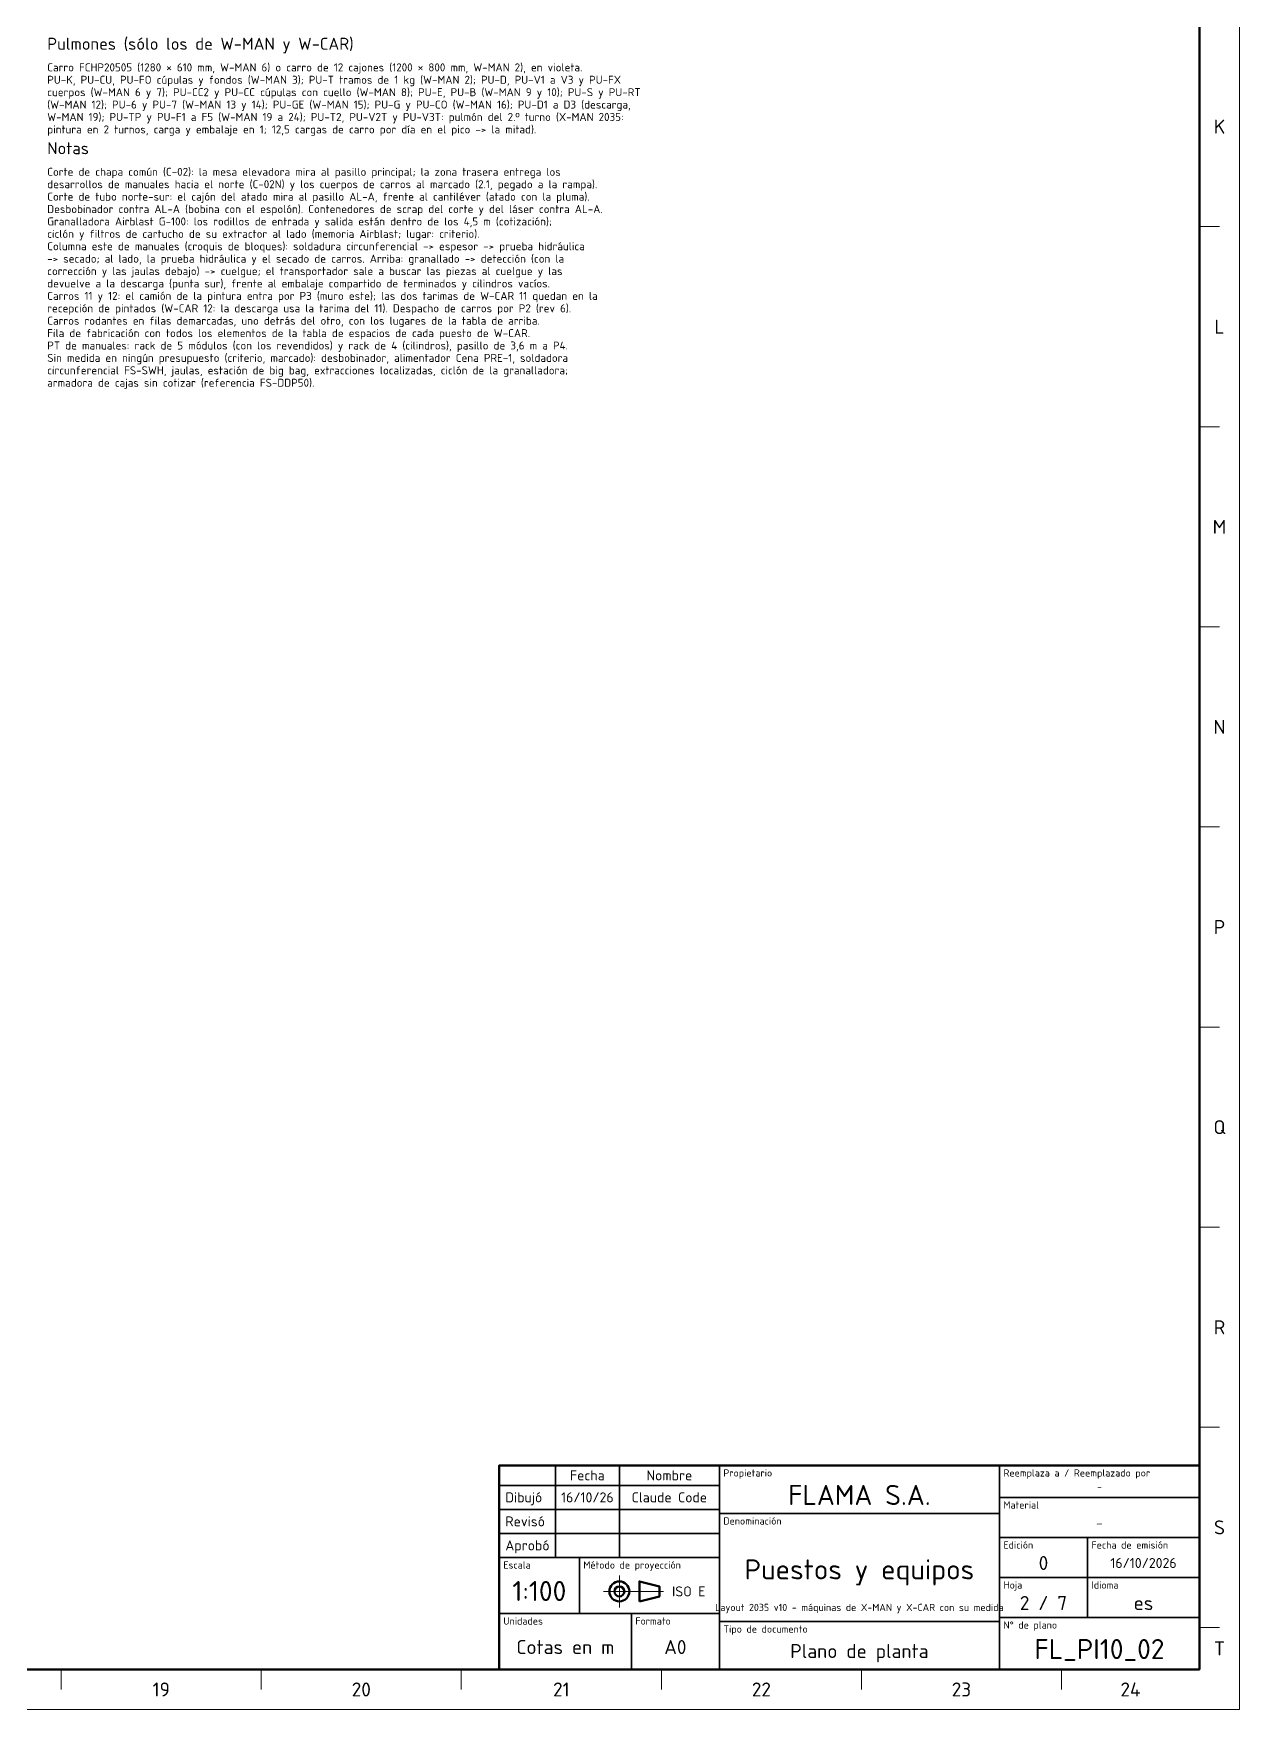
# Model space of a CAD drawing. Header units: millimetres. Extents: x 0 to 1189, y 0 to 841.
# Drawn here: x 887.6 to 1189, y 0 to 418.8 of the extents above; entities that cross this region are included whole.
import ezdxf
from ezdxf.enums import TextEntityAlignment as Align

# ---------------------------------------------------------------- set-up
doc = ezdxf.new("R2010")
doc.units = ezdxf.units.MM
doc.linetypes.add('IRAM-F-TRAZO-PUNTO', pattern=[20, 15, -2, 1, -2])
for name, color, linetype, lineweight in [('01-VISIBLE', 7, 'CONTINUOUS', 70), ('03-EJE', 1, 'IRAM-F-TRAZO-PUNTO', 18), ('06-TEXTO', 7, 'CONTINUOUS', 25), ('07-RECUADRO', 7, 'CONTINUOUS', 70), ('08-FINA', 5, 'CONTINUOUS', 18), ('10-ROTULO', 7, 'CONTINUOUS', 35), ('11-TEXTO-ROTULO', 7, 'CONTINUOUS', 25), ('A-TEXTO', 7, 'CONTINUOUS', 18)]:
    doc.layers.add(name, color=color, linetype=linetype, lineweight=lineweight)
doc.styles.add('ISO3098', font='isocpeur.ttf')

msp = doc.modelspace()

# ---------------------------------------------------------------- linework, layer by layer
at = {"layer": '01-VISIBLE'}
msp.add_lwpolyline([(1039, 27), (1044, 28.25), (1044, 30.75), (1039, 32)], close=True, dxfattribs=at)
for radius in [2.5, 1.25]:
    msp.add_circle((1034, 29.5), radius, dxfattribs=at)
at = {"layer": '03-EJE'}
for p, q in [((1030, 29.5), (1045.5, 29.5)), ((1034, 25.5), (1034, 33.5))]:
    msp.add_line(p, q, dxfattribs=at)
at = {"layer": '07-RECUADRO'}
for points in [[(25, 10), (1179, 10), (1179, 831), (25, 831)], [(1004, 10), (1179, 10), (1179, 61), (1004, 61)]]:
    msp.add_lwpolyline(points, close=True, dxfattribs=at)
at = {"layer": '08-FINA'}
for p, q in [((1179, 370.5), (1184, 370.5)), ((1179, 320.5), (1184, 320.5)), ((1179, 270.5), (1184, 270.5)), ((1179, 220.5), (1184, 220.5)), ((1179, 170.5), (1184, 170.5)), ((1179, 120.5), (1184, 120.5)), ((1179, 70.5), (1184, 70.5)), ((1179, 20.5), (1184, 20.5)), ((894.5, 10), (894.5, 5)), ((944.5, 10), (944.5, 5)), ((994.5, 10), (994.5, 5)), ((1044.5, 10), (1044.5, 5)), ((1094.5, 10), (1094.5, 5)), ((1144.5, 10), (1144.5, 5))]:
    msp.add_line(p, q, dxfattribs=at)
msp.add_lwpolyline([(0, 0), (1189, 0), (1189, 841), (0, 841)], close=True, dxfattribs=at)
at = {"layer": '10-ROTULO'}
for points in [[(1004, 56), (1018, 56), (1018, 61), (1004, 61)], [(1018, 56), (1034, 56), (1034, 61), (1018, 61)], [(1034, 56), (1059, 56), (1059, 61), (1034, 61)], [(1059, 49), (1129, 49), (1129, 61), (1059, 61)], [(1129, 53), (1179, 53), (1179, 61), (1129, 61)], [(1004, 50), (1018, 50), (1018, 56), (1004, 56)], [(1018, 50), (1034, 50), (1034, 56), (1018, 56)], [(1034, 50), (1059, 50), (1059, 56), (1034, 56)], [(1129, 43), (1179, 43), (1179, 53), (1129, 53)], [(1004, 44), (1018, 44), (1018, 50), (1004, 50)], [(1018, 44), (1034, 44), (1034, 50), (1018, 50)], [(1034, 44), (1059, 44), (1059, 50), (1034, 50)], [(1059, 22), (1129, 22), (1129, 49), (1059, 49)], [(1004, 38), (1018, 38), (1018, 44), (1004, 44)], [(1018, 38), (1034, 38), (1034, 44), (1018, 44)], [(1034, 38), (1059, 38), (1059, 44), (1034, 44)], [(1129, 33), (1151, 33), (1151, 43), (1129, 43)], [(1151, 33), (1179, 33), (1179, 43), (1151, 43)], [(1004, 24), (1024, 24), (1024, 38), (1004, 38)], [(1024, 24), (1059, 24), (1059, 38), (1024, 38)], [(1129, 23), (1151, 23), (1151, 33), (1129, 33)], [(1151, 23), (1179, 23), (1179, 33), (1151, 33)], [(1004, 10), (1037, 10), (1037, 24), (1004, 24)], [(1037, 10), (1059, 10), (1059, 24), (1037, 24)], [(1059, 10), (1129, 10), (1129, 22), (1059, 22)], [(1129, 10), (1179, 10), (1179, 23), (1129, 23)]]:
    msp.add_lwpolyline(points, close=True, dxfattribs=at)

# ---------------------------------------------------------------- texts
at = {"layer": '06-TEXTO', "style": 'ISO3098'}
for s, p in [('K', (1184, 395.5)), ('L', (1184, 345.5)), ('M', (1184, 295.5)), ('N', (1184, 245.5)), ('P', (1184, 195.5)), ('Q', (1184, 145.5)), ('R', (1184, 95.5)), ('S', (1184, 45.5)), ('T', (1184, 15.25)), ('19', (919.5, 5)), ('20', (969.5, 5)), ('21', (1019.5, 5)), ('22', (1069.5, 5)), ('23', (1119.5, 5)), ('24', (1161.75, 5))]:
    msp.add_text(s, height=3.5, dxfattribs=at).set_placement(p, align=Align.MIDDLE_CENTER)
at = {"layer": '11-TEXTO-ROTULO', "style": 'ISO3098'}
for s, height, p in [('Fecha', 2.5, (1026, 58.5)), ('Nombre', 2.5, (1046.5, 58.5)), ('FLAMA S.A.', 5, (1094, 53.6)), ('-', 1.8, (1154, 55.6)), ('16/10/26', 2.5, (1026, 53)), ('Claude Code', 2.5, (1046.5, 53)), ('-', 2.5, (1154, 46.6)), ('0', 3.5, (1140, 36.6)), ('16/10/2026', 2.5, (1165, 36.6)), ('Puestos y equipos', 5, (1094, 35)), ('1:100', 5, (1014, 29.6)), ('Layout 2035 v10 - máquinas de X-MAN y X-CAR con su medida', 1.8, (1094, 25.5)), ('2 / 7', 3.5, (1140, 26.6)), ('es', 3.5, (1165, 26.6)), ('Cotas en m', 3.5, (1020.5, 15.6)), ('A0', 3.5, (1048, 15.6)), ('FL_PI10_02', 5, (1154, 15.1)), ('Plano de planta', 3.5, (1094, 14.6))]:
    msp.add_text(s, height=height, dxfattribs=at).set_placement(p, align=Align.MIDDLE_CENTER)
for s, p in [('Propietario', (1060, 60)), ('Reemplaza a / Reemplazado por', (1130, 60)), ('Material', (1130, 52)), ('Denominación', (1060, 48)), ('Edición', (1130, 42)), ('Fecha de emisión', (1152, 42)), ('Escala', (1005, 37)), ('Método de proyección', (1025, 37)), ('Hoja', (1130, 32)), ('Idioma', (1152, 32)), ('Unidades', (1005, 23)), ('Formato', (1038, 23)), ('Tipo de documento', (1060, 21)), ('N° de plano', (1130, 22))]:
    msp.add_text(s, height=1.8, dxfattribs=at).set_placement(p, align=Align.TOP_LEFT)
for s, p in [('Dibujó', (1005.5, 53)), ('Revisó', (1005.5, 47)), ('Aprobó', (1005.5, 41))]:
    msp.add_text(s, height=2.5, dxfattribs=at).set_placement(p, align=Align.MIDDLE_LEFT)
msp.add_text('ISO E', height=2.5, dxfattribs=at).set_placement((1055.5, 29.5), align=Align.MIDDLE_RIGHT)
at = {"layer": 'A-TEXTO', "style": 'ISO3098'}
for s, p in [('Pulmones (sólo los de W-MAN y W-CAR)', (891, 413.8)), ('Notas', (891, 387.7))]:
    msp.add_text(s, height=3, dxfattribs=at).set_placement(p, align=Align.BOTTOM_LEFT)
for s, p in [('Carro FCHP20505 (1280 × 610 mm, W-MAN 6) o carro de 12 cajones (1200 × 800 mm, W-MAN 2), en violeta.', (891, 411.3)), ('PU-K, PU-CU, PU-FO cúpulas y fondos (W-MAN 3); PU-T tramos de 1 kg (W-MAN 2); PU-D, PU-V1 a V3 y PU-FX', (891, 408.2)), ('cuerpos (W-MAN 6 y 7); PU-CC2 y PU-CC cúpulas con cuello (W-MAN 8); PU-E, PU-B (W-MAN 9 y 10); PU-S y PU-RT', (891, 405.1)), ('(W-MAN 12); PU-6 y PU-7 (W-MAN 13 y 14); PU-GE (W-MAN 15); PU-G y PU-CO (W-MAN 16); PU-D1 a D3 (descarga,', (891, 402)), ('W-MAN 19); PU-TP y PU-F1 a F5 (W-MAN 19 a 24); PU-T2, PU-V2T y PU-V3T: pulmón del 2.º turno (X-MAN 2035:', (891, 398.9)), ('pintura en 2 turnos, carga y embalaje en 1; 12,5 cargas de carro por día en el pico -> la mitad).', (891, 395.8)), ('Corte de chapa común (C-02): la mesa elevadora mira al pasillo principal; la zona trasera entrega los', (891, 385.2)), ('desarrollos de manuales hacia el norte (C-02N) y los cuerpos de carros al marcado (2.1, pegado a la rampa).', (891, 382.1)), ('Corte de tubo norte-sur: el cajón del atado mira al pasillo AL-A, frente al cantiléver (atado con la pluma).', (891, 379)), ('Desbobinador contra AL-A (bobina con el espolón). Contenedores de scrap del corte y del láser contra AL-A.', (891, 375.9)), ('Granalladora Airblast G-100: los rodillos de entrada y salida están dentro de los 4,5 m (cotización);', (891, 372.8)), ('ciclón y filtros de cartucho de su extractor al lado (memoria Airblast; lugar: criterio).', (891, 369.7)), ('Columna este de manuales (croquis de bloques): soldadura circunferencial -> espesor -> prueba hidráulica', (891, 366.6)), ('-> secado; al lado, la prueba hidráulica y el secado de carros. Arriba: granallado -> detección (con la', (891, 363.5)), ('corrección y las jaulas debajo) -> cuelgue; el transportador sale a buscar las piezas al cuelgue y las', (891, 360.4)), ('devuelve a la descarga (punta sur), frente al embalaje compartido de terminados y cilindros vacíos.', (891, 357.3)), ('Carros 11 y 12: el camión de la pintura entra por P3 (muro este); las dos tarimas de W-CAR 11 quedan en la', (891, 354.2)), ('recepción de pintados (W-CAR 12: la descarga usa la tarima del 11). Despacho de carros por P2 (rev 6).', (891, 351.1)), ('Carros rodantes en filas demarcadas, uno detrás del otro, con los lugares de la tabla de arriba.', (891, 348)), ('Fila de fabricación con todos los elementos de la tabla de espacios de cada puesto de W-CAR.', (891, 344.9)), ('PT de manuales: rack de 5 módulos (con los revendidos) y rack de 4 (cilindros), pasillo de 3,6 m a P4.', (891, 341.8)), ('Sin medida en ningún presupuesto (criterio, marcado): desbobinador, alimentador Cena PRE-1, soldadora', (891, 338.7)), ('circunferencial FS-SWH, jaulas, estación de big bag, extracciones localizadas, ciclón de la granalladora;', (891, 335.6)), ('armadora de cajas sin cotizar (referencia FS-DDP50).', (891, 332.5))]:
    msp.add_text(s, height=2, dxfattribs=at).set_placement(p, align=Align.TOP_LEFT)

doc.saveas('drawing.dxf')
